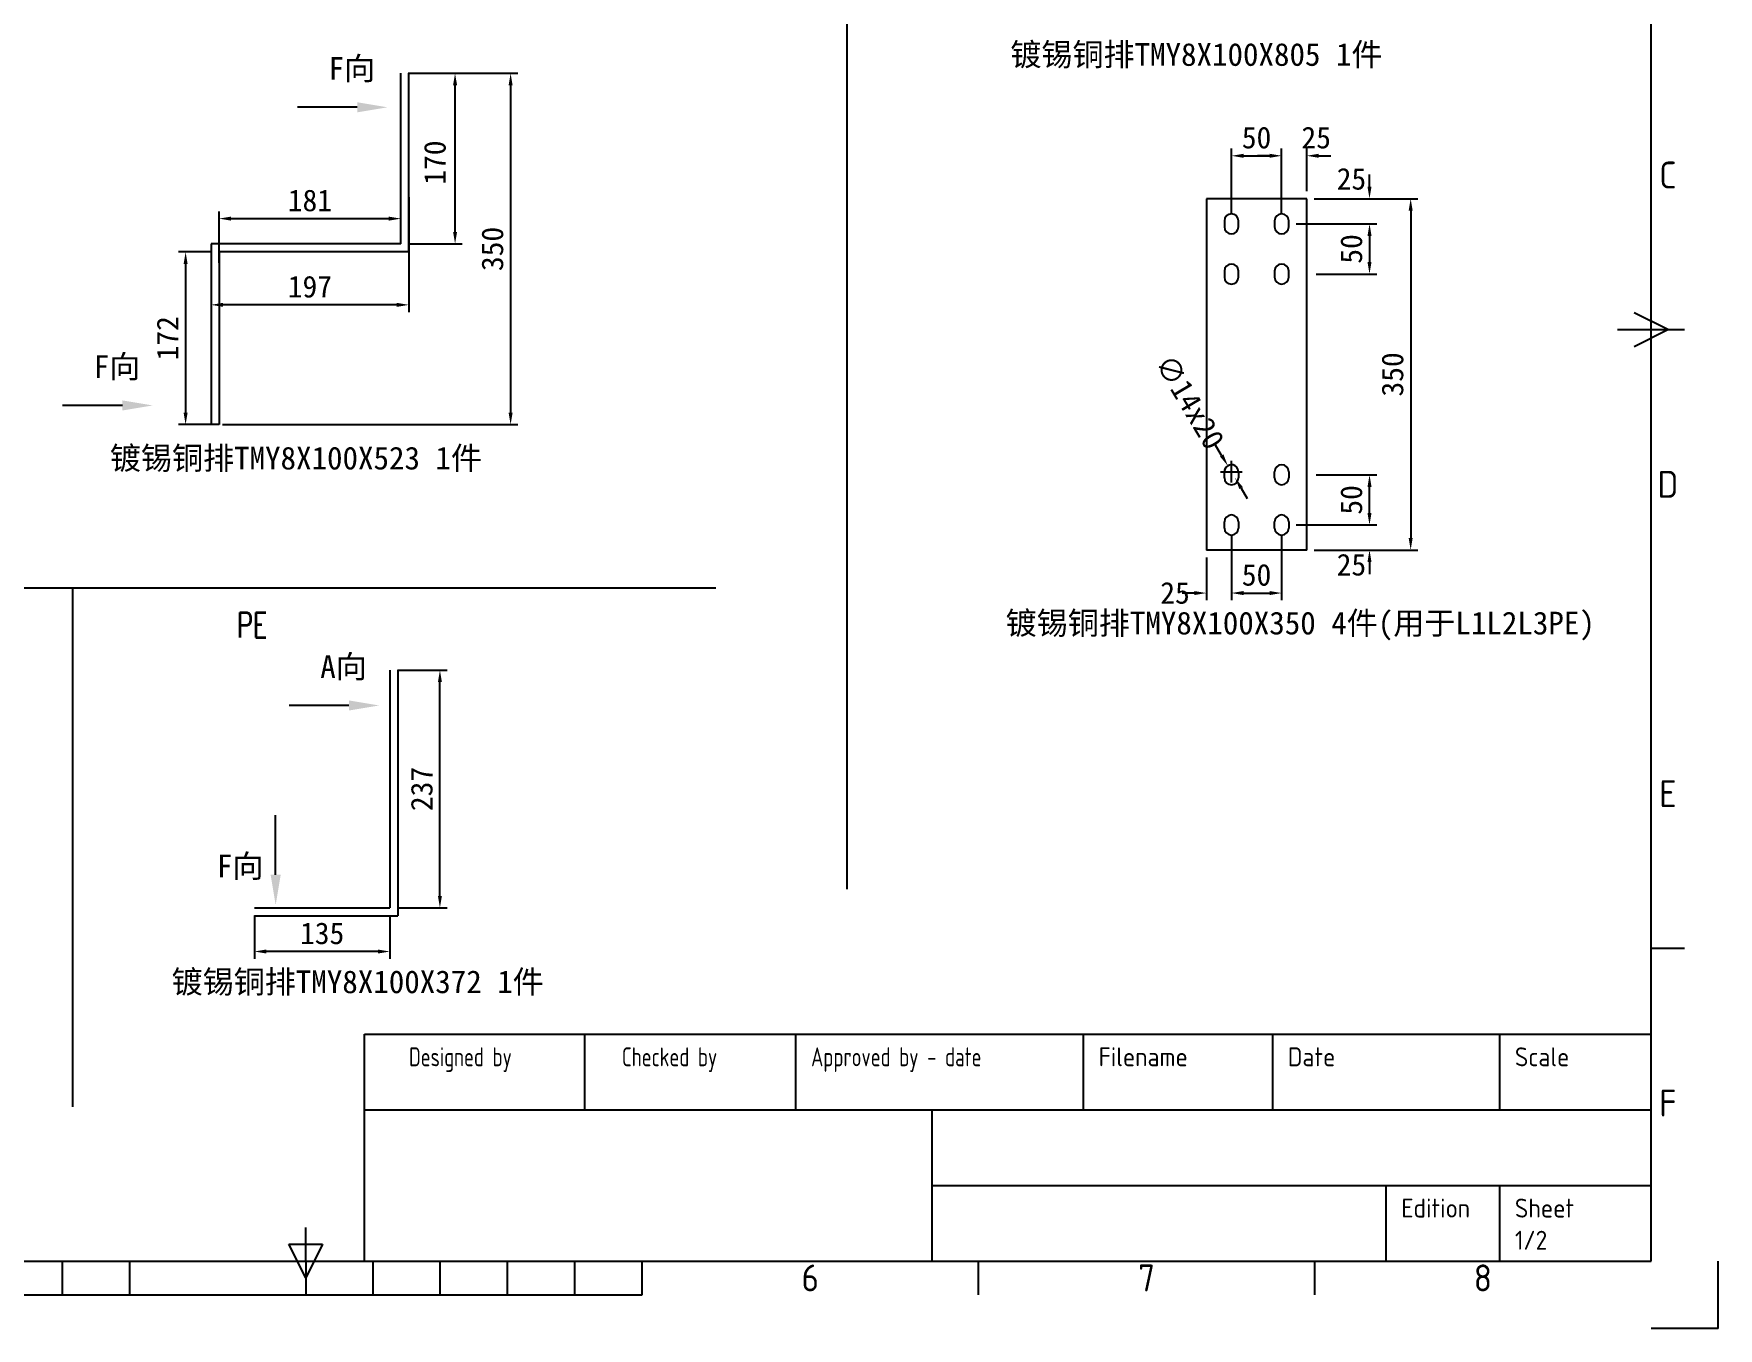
# Model space of a CAD drawing. Extents: x -48968009 to 2588125, y -43922717 to 2.
# Drawn here: x 2525330 to 2527008, y -615712 to -614422 of the extents above; entities that cross this region are included whole.
import ezdxf
from ezdxf.enums import TextEntityAlignment as Align

# ---------------------------------------------------------------- set-up
doc = ezdxf.new("R2010")
doc.units = 0
doc.header["$LTSCALE"] = 1000
doc.header["$MEASUREMENT"] = 0
doc.layers.get('DEFPOINTS').update_dxf_attribs({"linetype": 'CONTINUOUS'})
for name, color, linetype in [('$1-强电干线', 7, 'CONTINUOUS'), ('FRAME025', 7, 'CONTINUOUS'), ('FRAME050', 6, 'CONTINUOUS'), ('FRAME070', 5, 'CONTINUOUS'), ('FRAME200', 8, 'CONTINUOUS'), ('图层4', 221, 'CONTINUOUS'), ('图层6', 221, 'CONTINUOUS')]:
    doc.layers.add(name, color=color, linetype=linetype)
doc.styles.add('_TCH_DIM', font='SIMPLEX', dxfattribs={"width": 0.8, "height": 3.5, "bigfont": 'HZTXT'})
doc.styles.add('ISOCP', font='isocp.shx')
doc.dimstyles.new('NORMAL', dxfattribs={"dimscale": 0.2, "dimtxt": 0.18, "dimasz": 0.18, "dimexe": 0.18, "dimexo": 0.0625, "dimgap": 0.09, "dimtad": 0, "dimtih": 1, "dimtoh": 1, "dimdec": 4, "dimzin": 0, "dimdsep": 46, "dimtxsty": 'Standard', "dimcen": 0.09, "dimadec": 0, "dimazin": 0, "dimtfac": 1, "dimtdec": 4, "dimtofl": 0, "dimtmove": 0, "dimatfit": 3, "dimfxl": 1, "dimtolj": 1, "dimtzin": 0, "dimarcsym": 0})

# ---------------------------------------------------------------- blocks, each defined once
blk = doc.blocks.new('SAFSDF')
at = {"layer": 'FRAME050'}
for p, q in [((2411075.6, -561756), (2411031, -561733.7)), ((2411008.8, -561756), (2411097.8, -561756)), ((2411031, -561778.2), (2411075.6, -561756)), ((2411097.8, -562575.2), (2411053.3, -562575.2)), ((2409272.5, -562989.2), (2409272.5, -562944.7)), ((2409250.2, -562967), (2409294.7, -562967)), ((2409272.5, -563011.5), (2409250.2, -562967)), ((2409294.7, -562967), (2409272.5, -563011.5)), ((2408950.6, -563033.7), (2408950.6, -562989.2)), ((2409039.6, -563033.7), (2409039.6, -562989.2)), ((2409272.5, -562989.2), (2409272.5, -563033.7)), ((2409361.5, -563033.7), (2409361.5, -562989.2)), ((2409450.5, -563033.7), (2409450.5, -562989.2)), ((2409539.6, -563033.7), (2409539.6, -562989.2)), ((2409628.6, -563033.7), (2409628.6, -562989.2)), ((2409717.7, -563033.7), (2409717.7, -562989.2)), ((2410162.9, -563033.7), (2410162.9, -562989.2)), ((2410608.1, -563033.7), (2410608.1, -562989.2)), ((2408827.2, -563033.7), (2409717.7, -563033.7))]:
    blk.add_line(p, q, dxfattribs=at)
at = {"layer": 'FRAME070'}
for p, q in [((2411053.3, -562989.2), (2411053.3, -560522.8)), ((2407491.6, -562989.2), (2411053.3, -562989.2))]:
    blk.add_line(p, q, dxfattribs=at)
at = {"layer": 'FRAME200'}
for q in [(2411142.3, -562989.2), (2411053.3, -563078.3)]:
    blk.add_line((2411142.3, -563078.3), q, dxfattribs=at)
at = {"layer": 'FRAME050', "style": 'ISOCP'}
for s, p in [('C', (2411075.6, -561551.2)), ('D', (2411075.6, -561960.8)), ('E', (2411075.6, -562370.4)), ('F', (2411075.6, -562780)), ('6', (2409940.3, -563011.5)), ('7', (2410385.5, -563011.5)), ('8', (2410830.7, -563011.5))]:
    blk.add_text(s, height=35.6, dxfattribs=at).set_placement(p, align=Align.MIDDLE)
blk = doc.blocks.new('*D2042')
at = {"layer": 'DEFPOINTS', "color": 0}
for p in [(2525514.6, -614639.8), (2525481.3, -614811.8), (2525514.6, -614811.8)]:
    blk.add_point(p, dxfattribs=at)
at = {"layer": '图层4', "lineweight": -2}
for p, q in [((2525507.1, -614639.8), (2525474.1, -614639.8)), ((2525481.3, -614651.8), (2525481.3, -614799.8)), ((2525507.1, -614811.8), (2525474.1, -614811.8))]:
    blk.add_line(p, q, dxfattribs=at)
at = {"layer": '图层4'}
for points in [[(2525479.3, -614651.8), (2525483.3, -614651.8), (2525481.3, -614639.8)], [(2525479.3, -614799.8), (2525483.3, -614799.8), (2525481.3, -614811.8)]]:
    blk.add_solid(points, dxfattribs=at)
at = {"layer": '图层4', "insert": (2525463.3, -614725.8), "char_height": 21.6, "attachment_point": 5, "rotation": 90}
blk.add_mtext('\\A1;172', dxfattribs=at)
blk = doc.blocks.new('*D2043')
at = {"layer": 'DEFPOINTS', "color": 0}
for p in [(2525695.6, -614606.6), (2525695.6, -614611.8), (2525514.6, -614658)]:
    blk.add_point(p, dxfattribs=at)
at = {"layer": '图层4', "lineweight": -2}
for p, q in [((2525514.6, -614650.5), (2525514.6, -614599.4)), ((2525695.6, -614604.3), (2525695.6, -614599.4)), ((2525526.6, -614606.6), (2525683.6, -614606.6))]:
    blk.add_line(p, q, dxfattribs=at)
at = {"layer": '图层4'}
for points in [[(2525526.6, -614604.6), (2525526.6, -614608.6), (2525514.6, -614606.6)], [(2525683.6, -614604.6), (2525683.6, -614608.6), (2525695.6, -614606.6)]]:
    blk.add_solid(points, dxfattribs=at)
at = {"layer": '图层4', "insert": (2525605.1, -614588.6), "char_height": 21.6, "attachment_point": 5}
blk.add_mtext('\\A1;181', dxfattribs=at)
blk = doc.blocks.new('*D2044')
at = {"layer": 'DEFPOINTS', "color": 0}
for p in [(2525695.6, -614461.8), (2525749.7, -614461.8), (2525695.6, -614631.8)]:
    blk.add_point(p, dxfattribs=at)
at = {"layer": '图层4', "lineweight": -2}
for p, q in [((2525703.1, -614461.8), (2525756.9, -614461.8)), ((2525749.7, -614619.8), (2525749.7, -614473.8)), ((2525703.1, -614631.8), (2525756.9, -614631.8))]:
    blk.add_line(p, q, dxfattribs=at)
at = {"layer": '图层4'}
for points in [[(2525747.7, -614473.8), (2525751.7, -614473.8), (2525749.7, -614461.8)], [(2525747.7, -614619.8), (2525751.7, -614619.8), (2525749.7, -614631.8)]]:
    blk.add_solid(points, dxfattribs=at)
at = {"layer": '图层4', "insert": (2525729.7, -614550.8), "char_height": 21.6, "attachment_point": 5, "rotation": 90}
blk.add_mtext('\\A1;170', dxfattribs=at)
blk = doc.blocks.new('*D2045')
at = {"layer": 'DEFPOINTS', "color": 0}
for p in [(2525695.6, -614461.8), (2525510.6, -614811.8), (2525805, -614811.8)]:
    blk.add_point(p, dxfattribs=at)
at = {"layer": '图层4', "lineweight": -2}
for p, q in [((2525703.1, -614461.8), (2525812.2, -614461.8)), ((2525805, -614473.8), (2525805, -614799.8)), ((2525518.1, -614811.8), (2525812.2, -614811.8))]:
    blk.add_line(p, q, dxfattribs=at)
at = {"layer": '图层4'}
for points in [[(2525803, -614473.8), (2525807, -614473.8), (2525805, -614461.8)], [(2525803, -614799.8), (2525807, -614799.8), (2525805, -614811.8)]]:
    blk.add_solid(points, dxfattribs=at)
at = {"layer": '图层4', "insert": (2525787, -614636.8), "char_height": 21.6, "attachment_point": 5, "rotation": 90}
blk.add_mtext('\\A1;350', dxfattribs=at)
blk = doc.blocks.new('*D2032')
at = {"layer": 'DEFPOINTS', "color": 0}
for p in [(2526573, -614544), (2526523, -614608.8), (2526573, -614608.8)]:
    blk.add_point(p, dxfattribs=at)
at = {"layer": '图层4', "lineweight": -2}
for p, q in [((2526523, -614601.3), (2526523, -614536.8)), ((2526573, -614601.3), (2526573, -614536.8)), ((2526535, -614544), (2526561, -614544))]:
    blk.add_line(p, q, dxfattribs=at)
at = {"layer": '图层4'}
for points in [[(2526535, -614542), (2526535, -614546), (2526523, -614544)], [(2526561, -614542), (2526561, -614546), (2526573, -614544)]]:
    blk.add_solid(points, dxfattribs=at)
at = {"layer": '图层4', "insert": (2526548, -614526), "char_height": 21.6, "attachment_point": 5}
blk.add_mtext('\\A1;50', dxfattribs=at)
blk = doc.blocks.new('*D2033')
at = {"layer": 'DEFPOINTS', "color": 0}
for p in [(2526598, -614544), (2526573, -614575.1), (2526598, -614586.8)]:
    blk.add_point(p, dxfattribs=at)
at = {"layer": '图层4', "lineweight": -2}
for p, q in [((2526573, -614567.6), (2526573, -614536.8)), ((2526598, -614579.3), (2526598, -614536.8)), ((2526561, -614544), (2526549, -614544)), ((2526610, -614544), (2526622, -614544))]:
    blk.add_line(p, q, dxfattribs=at)
at = {"layer": '图层4'}
for points in [[(2526561, -614542), (2526561, -614546), (2526573, -614544)], [(2526610, -614542), (2526610, -614546), (2526598, -614544)]]:
    blk.add_solid(points, dxfattribs=at)
at = {"layer": '图层4', "insert": (2526607.4, -614526), "char_height": 21.6, "attachment_point": 5}
blk.add_mtext('\\A1;25', dxfattribs=at)
blk = doc.blocks.new('*D2034')
at = {"layer": 'DEFPOINTS', "color": 0}
for p in [(2526600, -614586.8), (2526660.5, -614586.8), (2526580, -614611.8)]:
    blk.add_point(p, dxfattribs=at)
at = {"layer": '图层4', "lineweight": -2}
for p, q in [((2526660.5, -614574.8), (2526660.5, -614562.8)), ((2526607.5, -614586.8), (2526667.7, -614586.8)), ((2526587.5, -614611.8), (2526667.7, -614611.8)), ((2526660.5, -614623.8), (2526660.5, -614635.8))]:
    blk.add_line(p, q, dxfattribs=at)
at = {"layer": '图层4'}
for points in [[(2526658.5, -614574.8), (2526662.5, -614574.8), (2526660.5, -614586.8)], [(2526658.5, -614623.8), (2526662.5, -614623.8), (2526660.5, -614611.8)]]:
    blk.add_solid(points, dxfattribs=at)
at = {"layer": '图层4', "insert": (2526642.5, -614567.1), "char_height": 21.6, "attachment_point": 5}
blk.add_mtext('\\A1;25', dxfattribs=at)
blk = doc.blocks.new('*D2035')
at = {"layer": 'DEFPOINTS', "color": 0}
for p in [(2526618.7, -614611.8), (2526600, -614661.8), (2526660.5, -614661.8)]:
    blk.add_point(p, dxfattribs=at)
at = {"layer": '图层4', "lineweight": -2}
for p, q in [((2526626.2, -614611.8), (2526667.7, -614611.8)), ((2526660.5, -614623.8), (2526660.5, -614649.8)), ((2526607.5, -614661.8), (2526667.7, -614661.8))]:
    blk.add_line(p, q, dxfattribs=at)
at = {"layer": '图层4'}
for points in [[(2526658.5, -614623.8), (2526662.5, -614623.8), (2526660.5, -614611.8)], [(2526658.5, -614649.8), (2526662.5, -614649.8), (2526660.5, -614661.8)]]:
    blk.add_solid(points, dxfattribs=at)
at = {"layer": '图层4', "insert": (2526642.5, -614636.8), "char_height": 21.6, "attachment_point": 5, "rotation": 90}
blk.add_mtext('\\A1;50', dxfattribs=at)
blk = doc.blocks.new('*D2036')
at = {"layer": 'DEFPOINTS', "color": 0}
for p in [(2526523, -614914.8), (2526573, -614914.8), (2526573, -614979.6)]:
    blk.add_point(p, dxfattribs=at)
at = {"layer": '图层4', "lineweight": -2}
for p, q in [((2526523, -614922.3), (2526523, -614986.8)), ((2526573, -614922.3), (2526573, -614986.8)), ((2526535, -614979.6), (2526561, -614979.6))]:
    blk.add_line(p, q, dxfattribs=at)
at = {"layer": '图层4'}
for points in [[(2526535, -614977.6), (2526535, -614981.6), (2526523, -614979.6)], [(2526561, -614977.6), (2526561, -614981.6), (2526573, -614979.6)]]:
    blk.add_solid(points, dxfattribs=at)
at = {"layer": '图层4', "insert": (2526548, -614961.6), "char_height": 21.6, "attachment_point": 5}
blk.add_mtext('\\A1;50', dxfattribs=at)
blk = doc.blocks.new('*D2037')
at = {"layer": 'DEFPOINTS', "color": 0}
for p in [(2526580, -614911.8), (2526600, -614936.8), (2526660.5, -614936.8)]:
    blk.add_point(p, dxfattribs=at)
at = {"layer": '图层4', "lineweight": -2}
for p, q in [((2526660.5, -614899.8), (2526660.5, -614887.8)), ((2526587.5, -614911.8), (2526667.7, -614911.8)), ((2526607.5, -614936.8), (2526667.7, -614936.8)), ((2526660.5, -614948.8), (2526660.5, -614960.8))]:
    blk.add_line(p, q, dxfattribs=at)
at = {"layer": '图层4'}
for points in [[(2526658.5, -614899.8), (2526662.5, -614899.8), (2526660.5, -614911.8)], [(2526658.5, -614948.8), (2526662.5, -614948.8), (2526660.5, -614936.8)]]:
    blk.add_solid(points, dxfattribs=at)
at = {"layer": '图层4', "insert": (2526642.5, -614951.5), "char_height": 21.6, "attachment_point": 5}
blk.add_mtext('\\A1;25', dxfattribs=at)
blk = doc.blocks.new('*D2038')
at = {"layer": 'DEFPOINTS', "color": 0}
for p in [(2526600, -614861.8), (2526660.5, -614861.8), (2526618.7, -614911.8)]:
    blk.add_point(p, dxfattribs=at)
at = {"layer": '图层4', "lineweight": -2}
for p, q in [((2526607.5, -614861.8), (2526667.7, -614861.8)), ((2526660.5, -614899.8), (2526660.5, -614873.8)), ((2526626.2, -614911.8), (2526667.7, -614911.8))]:
    blk.add_line(p, q, dxfattribs=at)
at = {"layer": '图层4'}
for points in [[(2526658.5, -614873.8), (2526662.5, -614873.8), (2526660.5, -614861.8)], [(2526658.5, -614899.8), (2526662.5, -614899.8), (2526660.5, -614911.8)]]:
    blk.add_solid(points, dxfattribs=at)
at = {"layer": '图层4', "insert": (2526642.5, -614886.8), "char_height": 21.6, "attachment_point": 5, "rotation": 90}
blk.add_mtext('\\A1;50', dxfattribs=at)
blk = doc.blocks.new('*D2039')
at = {"layer": 'DEFPOINTS', "color": 0}
for p in [(2526519.4, -614852.8), (2526526.5, -614864.8)]:
    blk.add_point(p, dxfattribs=at)
at = {"layer": '图层4', "lineweight": -2}
for p, q in [((2526513.2, -614842.5), (2526507.1, -614832.2)), ((2526523, -614869.6), (2526523, -614848)), ((2526512.2, -614858.8), (2526533.8, -614858.8)), ((2526532.7, -614875.1), (2526538.8, -614885.4))]:
    blk.add_line(p, q, dxfattribs=at)
blk.add_arc((2526523, -614858.8), 7, 61.8359, 180, dxfattribs=at)
at = {"layer": '图层4'}
for points in [[(2526515, -614841.4), (2526511.5, -614843.5), (2526519.4, -614852.8)], [(2526534.4, -614874.1), (2526531, -614876.1), (2526526.5, -614864.8)]]:
    blk.add_solid(points, dxfattribs=at)
at = {"layer": '图层4', "insert": (2526481.6, -614789.3), "char_height": 21.6, "attachment_point": 5, "rotation": 300.7687}
blk.add_mtext('\\A1;∅14x20', dxfattribs=at)
blk = doc.blocks.new('*D2040')
at = {"layer": 'DEFPOINTS', "color": 0}
for p in [(2526598, -614586.8), (2526598, -614936.8), (2526701.5, -614936.8)]:
    blk.add_point(p, dxfattribs=at)
at = {"layer": '图层4', "lineweight": -2}
for p, q in [((2526605.5, -614586.8), (2526708.7, -614586.8)), ((2526701.5, -614598.8), (2526701.5, -614924.8)), ((2526605.5, -614936.8), (2526708.7, -614936.8))]:
    blk.add_line(p, q, dxfattribs=at)
at = {"layer": '图层4'}
for points in [[(2526699.5, -614598.8), (2526703.5, -614598.8), (2526701.5, -614586.8)], [(2526699.5, -614924.8), (2526703.5, -614924.8), (2526701.5, -614936.8)]]:
    blk.add_solid(points, dxfattribs=at)
at = {"layer": '图层4', "insert": (2526683.5, -614761.8), "char_height": 21.6, "attachment_point": 5, "rotation": 90}
blk.add_mtext('\\A1;350', dxfattribs=at)
blk = doc.blocks.new('*D2041')
at = {"layer": 'DEFPOINTS', "color": 0}
for p in [(2526523, -614914.8), (2526498, -614936.8), (2526498, -614979.6)]:
    blk.add_point(p, dxfattribs=at)
at = {"layer": '图层4', "lineweight": -2}
for p, q in [((2526523, -614922.3), (2526523, -614986.8)), ((2526498, -614944.3), (2526498, -614986.8)), ((2526486, -614979.6), (2526474, -614979.6)), ((2526535, -614979.6), (2526547, -614979.6))]:
    blk.add_line(p, q, dxfattribs=at)
at = {"layer": '图层4'}
for points in [[(2526486, -614977.6), (2526486, -614981.6), (2526498, -614979.6)], [(2526535, -614977.6), (2526535, -614981.6), (2526523, -614979.6)]]:
    blk.add_solid(points, dxfattribs=at)
at = {"layer": '图层4', "insert": (2526466.8, -614979.6), "char_height": 21.6, "attachment_point": 5}
blk.add_mtext('\\A1;25', dxfattribs=at)
blk = doc.blocks.new('*D2048')
at = {"layer": 'DEFPOINTS', "color": 0}
for p in [(2525703.6, -614577.6), (2525506.6, -614678), (2525506.6, -614692.5)]:
    blk.add_point(p, dxfattribs=at)
at = {"layer": '图层6', "lineweight": -2}
for p, q in [((2525703.6, -614585.1), (2525703.6, -614699.7)), ((2525506.6, -614685.5), (2525506.6, -614699.7)), ((2525691.6, -614692.5), (2525518.6, -614692.5))]:
    blk.add_line(p, q, dxfattribs=at)
at = {"layer": '图层6'}
for points in [[(2525518.6, -614690.5), (2525518.6, -614694.5), (2525506.6, -614692.5)], [(2525691.6, -614690.5), (2525691.6, -614694.5), (2525703.6, -614692.5)]]:
    blk.add_solid(points, dxfattribs=at)
at = {"layer": '图层6', "insert": (2525605.1, -614674.5), "char_height": 21.6, "attachment_point": 5}
blk.add_mtext('\\A1;197', dxfattribs=at)
blk = doc.blocks.new('*D2055')
at = {"layer": 'DEFPOINTS', "color": 0}
for p in [(2525549.8, -615293.3), (2525684.8, -615293.3), (2525549.8, -615336.7)]:
    blk.add_point(p, dxfattribs=at)
at = {"layer": '图层6', "lineweight": -2}
for p, q in [((2525549.8, -615300.8), (2525549.8, -615343.9)), ((2525684.8, -615300.8), (2525684.8, -615343.9)), ((2525672.8, -615336.7), (2525561.8, -615336.7))]:
    blk.add_line(p, q, dxfattribs=at)
at = {"layer": '图层6'}
for points in [[(2525561.8, -615334.7), (2525561.8, -615338.7), (2525549.8, -615336.7)], [(2525672.8, -615334.7), (2525672.8, -615338.7), (2525684.8, -615336.7)]]:
    blk.add_solid(points, dxfattribs=at)
at = {"layer": '图层6', "insert": (2525617.3, -615318.7), "char_height": 21.6, "attachment_point": 5}
blk.add_mtext('\\A1;135', dxfattribs=at)
blk = doc.blocks.new('*D2056')
at = {"layer": 'DEFPOINTS', "color": 0}
for p in [(2525684.8, -615056.3), (2525734.6, -615056.3), (2525684.8, -615293.3)]:
    blk.add_point(p, dxfattribs=at)
at = {"layer": '图层6', "lineweight": -2}
for p, q in [((2525692.3, -615056.3), (2525741.8, -615056.3)), ((2525734.6, -615281.3), (2525734.6, -615068.3)), ((2525692.3, -615293.3), (2525741.8, -615293.3))]:
    blk.add_line(p, q, dxfattribs=at)
at = {"layer": '图层6'}
for points in [[(2525732.6, -615068.3), (2525736.6, -615068.3), (2525734.6, -615056.3)], [(2525732.6, -615281.3), (2525736.6, -615281.3), (2525734.6, -615293.3)]]:
    blk.add_solid(points, dxfattribs=at)
at = {"layer": '图层6', "insert": (2525716.6, -615174.8), "char_height": 21.6, "attachment_point": 5, "rotation": 90}
blk.add_mtext('\\A1;237', dxfattribs=at)

msp = doc.modelspace()

# ---------------------------------------------------------------- linework, layer by layer
at = {"layer": 'FRAME070'}
for p, q in [((2525659.6, -615419), (2526940.9, -615419)), ((2525659.6, -615645.1), (2525659.6, -615419)), ((2525879, -615494.3), (2525879, -615419)), ((2526089.2, -615494.3), (2526089.2, -615419)), ((2526375.6, -615494.3), (2526375.6, -615419)), ((2526564.1, -615494.3), (2526564.1, -615419)), ((2526790.2, -615494.3), (2526790.2, -615419)), ((2525659.6, -615494.3), (2526940.9, -615494.3)), ((2526224.9, -615645.1), (2526224.9, -615494.3)), ((2526224.9, -615569.7), (2526940.9, -615569.7)), ((2526677.1, -615645.1), (2526677.1, -615569.7)), ((2526790.2, -615645.1), (2526790.2, -615569.7))]:
    msp.add_line(p, q, dxfattribs=at)
at = {"layer": '图层4', "color": 33}
for p, q in [((2525695.6, -614631.8), (2525695.6, -614461.8)), ((2525703.6, -614639.8), (2525703.6, -614461.8)), ((2526498, -614586.8), (2526498, -614936.8)), ((2526598, -614586.8), (2526498, -614586.8)), ((2526598, -614936.8), (2526598, -614586.8)), ((2526516, -614608.8), (2526516, -614614.8)), ((2526530, -614614.8), (2526530, -614608.8)), ((2526566, -614608.8), (2526566, -614614.8)), ((2526580, -614614.8), (2526580, -614608.8)), ((2525506.6, -614631.8), (2525506.6, -614811.8)), ((2525695.6, -614631.8), (2525506.6, -614631.8)), ((2525514.6, -614639.8), (2525514.6, -614811.8)), ((2525703.6, -614639.8), (2525514.6, -614639.8)), ((2526516, -614658.8), (2526516, -614664.8)), ((2526530, -614664.8), (2526530, -614658.8)), ((2526566, -614658.8), (2526566, -614664.8)), ((2526580, -614664.8), (2526580, -614658.8)), ((2525514.6, -614811.8), (2525506.6, -614811.8)), ((2526516, -614864.8), (2526516, -614858.8)), ((2526530, -614858.8), (2526530, -614864.8)), ((2526566, -614864.8), (2526566, -614858.8)), ((2526580, -614858.8), (2526580, -614864.8)), ((2526516, -614914.8), (2526516, -614908.8)), ((2526530, -614908.8), (2526530, -614914.8)), ((2526566, -614914.8), (2526566, -614908.8)), ((2526580, -614908.8), (2526580, -614914.8)), ((2526598, -614936.8), (2526498, -614936.8))]:
    msp.add_line(p, q, dxfattribs=at)
at = {"layer": '图层4'}
for p, q in [((2525652.3, -614495.7), (2525592.7, -614495.7)), ((2525418.4, -614792.7), (2525358.8, -614792.7)), ((2525644, -615091.6), (2525584.4, -615091.6)), ((2525571, -615260.3), (2525571, -615200.7))]:
    msp.add_line(p, q, dxfattribs=at)
at = {"layer": '图层4', "color": 33}
for centre, start, end in [((2526523, -614608.8), 0, 180), ((2526573, -614608.8), 0, 180), ((2526523, -614614.8), 180, 0), ((2526573, -614614.8), 180, 0), ((2526523, -614658.8), 0, 180), ((2526573, -614658.8), 0, 180), ((2526523, -614664.8), 180, 0), ((2526573, -614664.8), 180, 0), ((2526523, -614858.8), 0, 180), ((2526573, -614858.8), 0, 180), ((2526523, -614864.8), 180, 0), ((2526573, -614864.8), 180, 0), ((2526523, -614908.8), 0, 180), ((2526573, -614908.8), 0, 180), ((2526523, -614914.8), 180, 0), ((2526573, -614914.8), 180, 0)]:
    msp.add_arc(centre, 7, start, end, dxfattribs=at)
at = {"layer": '图层4'}
for points in [[(2525652.3, -614490.7), (2525652.3, -614500.7), (2525682.3, -614495.7)], [(2525418.4, -614787.7), (2525418.4, -614797.7), (2525448.4, -614792.7)], [(2525644, -615086.6), (2525644, -615096.6), (2525674, -615091.6)], [(2525576, -615260.3), (2525566, -615260.3), (2525571, -615290.3)]]:
    msp.add_solid(points, dxfattribs=at)
at = {"layer": '图层6', "color": 33}
for p, q in [((2526139.8, -613901), (2526139.8, -615274.6)), ((2525121.1, -614974.5), (2526009.5, -614974.5)), ((2525368.5, -614974.5), (2525368.5, -615491.5)), ((2525684.8, -615056.3), (2525684.8, -615293.3)), ((2525692.8, -615056.3), (2525692.8, -615301.3)), ((2525549.8, -615293.3), (2525684.8, -615293.3)), ((2525549.8, -615301.3), (2525692.8, -615301.3))]:
    msp.add_line(p, q, dxfattribs=at)

# ---------------------------------------------------------------- block references
at = {"layer": '图层4', "color": 33, "xscale": 0.7523999999684747, "yscale": 0.7523999999975786, "zscale": 0.7524000000000001}
msp.add_blockref('SAFSDF', (712864.4, -192052), dxfattribs=at)

# ---------------------------------------------------------------- texts
at = {"layer": '$1-强电干线', "color": 1, "style": '_TCH_DIM', "width": 0.705882}
msp.add_text('PE', height=24.99, dxfattribs=at).set_placement((2525532.4, -615023.9))
at = {"layer": 'FRAME025', "ltscale": 0.8, "style": 'ISOCP', "width": 0.8}
for s, height, p in [('Designed by', 18.842, (2525703.8, -615441.6)), ('Checked by', 18.84, (2525915.9, -615441.6)), ('Approved by - date', 18.842, (2526104.3, -615441.6))]:
    msp.add_text(s, height=height, dxfattribs=at).set_placement(p, align=Align.MIDDLE_LEFT)
at = {"layer": 'FRAME025', "style": 'ISOCP'}
for s, p in [('Filename', (2526390.7, -615441.6)), ('Date', (2526579.1, -615441.6)), ('Scale', (2526805.3, -615441.6)), ('Edition', (2526692.2, -615592.3)), ('Sheet', (2526805.3, -615592.3)), ('1/2', (2526805.3, -615624.3))]:
    msp.add_text(s, height=18.84, dxfattribs=at).set_placement(p, align=Align.MIDDLE_LEFT)
at = {"layer": '图层4', "char_height": 22.68, "attachment_point": 5}
for s, insert in [('{\\fSimSun|b0|i0|c134|p2;镀锡铜排TMY8X100X805 1件}', (2526488.1, -614444.3)), ('\\A1;F{\\fSimSun|b0|i0|c134|p2;向}', (2525646.9, -614458.2)), ('\\A1;F{\\fSimSun|b0|i0|c134|p2;向}', (2525413, -614755.2)), ('{\\fSimSun|b0|i0|c134|p2;镀锡铜排TMY8X100X523 1件}', (2525591.2, -614846.4)), ('{\\fSimSun|b0|i0|c134|p2;镀锡铜排TMY8X100X350 4件(用于L1L2L3PE)}', (2526591.5, -615012.5)), ('\\A1;A{\\fSimSun|b0|i0|c134|p2;向}', (2525638.6, -615054.1)), ('\\A1;F{\\fSimSun|b0|i0|c134|p2;向}', (2525535.6, -615252.8)), ('{\\fSimSun|b0|i0|c134|p2;镀锡铜排TMY8X100X372 1件}', (2525652.7, -615368.1))]:
    msp.add_mtext(s, dxfattribs=dict(at, insert=insert))

# ---------------------------------------------------------------- dimensions: what is measured, and where the dimension line sits
at = {"layer": '图层4', "color": 33}
for base, p1, p2, angle, override, picture, middle in [((2525805, -614811.8), (2525695.6, -614461.8), (2525510.6, -614811.8), 90, {"dimscale": 120, "dimasz": 0.1, "dimexe": 0.06, "dimgap": 0.06, "dimtad": 1, "dimtih": 0, "dimdec": 0, "dimclrd": 256, "dimclre": 256, "dimclrt": 256, "dimtdec": 0, "dimtix": 1, "dimtmove": 2, "dimatfit": 0, "dimfxl": 250, "dimtfillclr": 2}, '*D2045', (2525787, -614636.8)), ((2526701.5, -614936.8), (2526598, -614586.8), (2526598, -614936.8), 90, {"dimscale": 120, "dimasz": 0.1, "dimexe": 0.06, "dimgap": 0.06, "dimtad": 1, "dimtih": 0, "dimdec": 0, "dimclrd": 256, "dimclre": 256, "dimclrt": 256, "dimtdec": 0, "dimtix": 1, "dimtmove": 2, "dimfxl": 250, "dimtfillclr": 2}, '*D2040', (2526683.5, -614761.8)), ((2526660.5, -614661.8), (2526618.7, -614611.8), (2526600, -614661.8), 90, {"dimscale": 120, "dimasz": 0.1, "dimexe": 0.06, "dimgap": 0.06, "dimtad": 1, "dimtih": 0, "dimdec": 0, "dimclrd": 256, "dimclre": 256, "dimclrt": 256, "dimtdec": 0, "dimtix": 1, "dimtmove": 2, "dimfxl": 250, "dimtfillclr": 2}, '*D2035', (2526642.5, -614636.8)), ((2525481.3, -614811.8), (2525514.6, -614639.8), (2525514.6, -614811.8), 90, {"dimscale": 120, "dimasz": 0.1, "dimexe": 0.06, "dimgap": 0.06, "dimtad": 1, "dimtih": 0, "dimdec": 0, "dimclrd": 256, "dimclre": 256, "dimclrt": 256, "dimtdec": 0, "dimtix": 1, "dimtmove": 2, "dimfxl": 250, "dimtfillclr": 2}, '*D2042', (2525463.3, -614725.8)), ((2526660.5, -614861.8), (2526618.7, -614911.8), (2526600, -614861.8), 270, {"dimscale": 120, "dimasz": 0.1, "dimexe": 0.06, "dimgap": 0.06, "dimtad": 1, "dimtih": 0, "dimdec": 0, "dimclrd": 256, "dimclre": 256, "dimclrt": 256, "dimtdec": 0, "dimtix": 1, "dimtmove": 2, "dimfxl": 250, "dimtfillclr": 2}, '*D2038', (2526642.5, -614886.8))]:
    dim = msp.add_linear_dim(base=base, p1=p1, p2=p2, angle=angle, dimstyle='NORMAL', override=override, dxfattribs=at)
    dim.commit()
    dim.dimension.update_dxf_attribs({"geometry": picture, "text_midpoint": middle})
for base, p1, p2, angle, picture, middle in [((2525749.7, -614461.8), (2525695.6, -614631.8), (2525695.6, -614461.8), 90, '*D2044', (2525729.7, -614550.8)), ((2526660.5, -614586.8), (2526580, -614611.8), (2526600, -614586.8), 90, '*D2034', (2526642.5, -614567.1)), ((2526660.5, -614936.8), (2526580, -614911.8), (2526600, -614936.8), 270, '*D2037', (2526642.5, -614951.5))]:
    dim = msp.add_linear_dim(base=base, p1=p1, p2=p2, angle=angle, dimstyle='NORMAL', override={"dimscale": 120, "dimasz": 0.1, "dimexe": 0.06, "dimgap": 0.06, "dimtad": 1, "dimtih": 0, "dimdec": 0, "dimclrd": 256, "dimclre": 256, "dimclrt": 256, "dimtdec": 0, "dimtix": 1, "dimtmove": 2, "dimfxl": 250, "dimtfillclr": 2}, dxfattribs=at)
    dim.commit()
    dim.dimension.update_dxf_attribs({"geometry": picture, "text_midpoint": middle, "dimtype": 160})
for base, p1, p2, picture, middle in [((2526573, -614544), (2526523, -614608.8), (2526573, -614608.8), '*D2032', (2526548, -614526)), ((2525695.6, -614606.6), (2525514.6, -614658), (2525695.6, -614611.8), '*D2043', (2525605.1, -614588.6)), ((2526573, -614979.6), (2526523, -614914.8), (2526573, -614914.8), '*D2036', (2526548, -614961.6))]:
    dim = msp.add_linear_dim(base=base, p1=p1, p2=p2, dimstyle='NORMAL', override={"dimscale": 120, "dimasz": 0.1, "dimexe": 0.06, "dimgap": 0.06, "dimtad": 1, "dimtih": 0, "dimdec": 0, "dimclrd": 256, "dimclre": 256, "dimclrt": 256, "dimtdec": 0, "dimtix": 1, "dimtmove": 2, "dimfxl": 250, "dimtfillclr": 2}, dxfattribs=at)
    dim.commit()
    dim.dimension.update_dxf_attribs({"geometry": picture, "text_midpoint": middle})
for base, p1, p2, picture, middle in [((2526598, -614544), (2526573, -614575.1), (2526598, -614586.8), '*D2033', (2526607.4, -614526)), ((2526498, -614979.6), (2526523, -614914.8), (2526498, -614936.8), '*D2041', (2526466.8, -614979.6))]:
    dim = msp.add_linear_dim(base=base, p1=p1, p2=p2, dimstyle='NORMAL', override={"dimscale": 120, "dimasz": 0.1, "dimexe": 0.06, "dimgap": 0.06, "dimtad": 1, "dimtih": 0, "dimdec": 0, "dimclrd": 256, "dimclre": 256, "dimclrt": 256, "dimtdec": 0, "dimtix": 1, "dimtmove": 2, "dimfxl": 250, "dimtfillclr": 2}, dxfattribs=at)
    dim.commit()
    dim.dimension.update_dxf_attribs({"geometry": picture, "text_midpoint": middle, "dimtype": 160})
dim = msp.add_diameter_dim_2p(p1=(2526526.5, -614864.8), p2=(2526519.4, -614852.8), text='<>x20', dimstyle='NORMAL', override={"dimscale": 120, "dimasz": 0.1, "dimexe": 0.06, "dimgap": 0.06, "dimtad": 1, "dimtih": 0, "dimdec": 0, "dimclrd": 256, "dimclre": 256, "dimclrt": 256, "dimtdec": 0, "dimtix": 1, "dimtmove": 2, "dimfxl": 250, "dimtfillclr": 2}, dxfattribs=at)
dim.commit()
dim.dimension.update_dxf_attribs({"geometry": '*D2039', "text_midpoint": (2526481.6, -614789.3), "dimtype": 163})
at = {"layer": '图层6', "color": 33}
for base, p1, p2, picture, middle in [((2525506.6, -614692.5), (2525703.6, -614577.6), (2525506.6, -614678), '*D2048', (2525605.1, -614674.5)), ((2525549.8, -615336.7), (2525684.8, -615293.3), (2525549.8, -615293.3), '*D2055', (2525617.3, -615318.7))]:
    dim = msp.add_linear_dim(base=base, p1=p1, p2=p2, dimstyle='NORMAL', override={"dimscale": 120, "dimasz": 0.1, "dimexe": 0.06, "dimgap": 0.06, "dimtad": 1, "dimtih": 0, "dimdec": 0, "dimclrd": 256, "dimclre": 256, "dimclrt": 256, "dimtdec": 0, "dimtix": 1, "dimtmove": 2, "dimatfit": 0, "dimfxl": 250, "dimtfillclr": 2}, dxfattribs=at)
    dim.commit()
    dim.dimension.update_dxf_attribs({"geometry": picture, "text_midpoint": middle})
dim = msp.add_linear_dim(base=(2525734.6, -615056.3), p1=(2525684.8, -615293.3), p2=(2525684.8, -615056.3), angle=90, dimstyle='NORMAL', override={"dimscale": 120, "dimasz": 0.1, "dimexe": 0.06, "dimgap": 0.06, "dimtad": 1, "dimtih": 0, "dimdec": 0, "dimclrd": 256, "dimclre": 256, "dimclrt": 256, "dimtdec": 0, "dimtix": 1, "dimtmove": 2, "dimatfit": 0, "dimfxl": 250, "dimtfillclr": 2}, dxfattribs=at)
dim.commit()
dim.dimension.update_dxf_attribs({"geometry": '*D2056', "text_midpoint": (2525716.6, -615174.8)})

doc.saveas('drawing.dxf')
